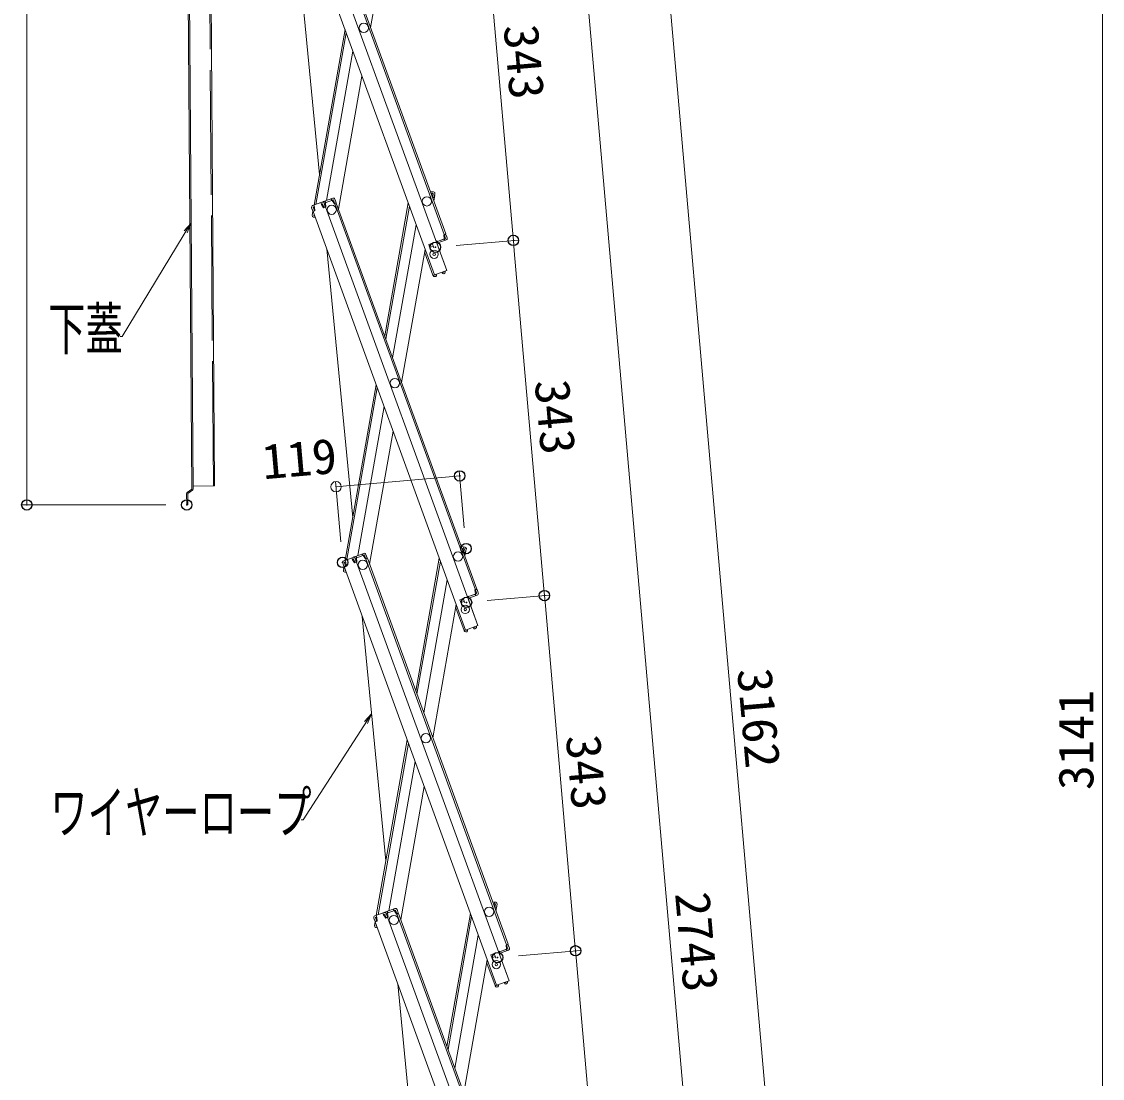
# Model space of a CAD drawing. Units: millimetres, scale not verified, with parts at other scales. Extents: x -2000 to 2000, y -1385 to 1385.
# Drawn here: x -316 to 203, y -225 to 283 of the extents above; entities that cross this region are included whole.
import ezdxf
from ezdxf.enums import TextEntityAlignment as Align

# ---------------------------------------------------------------- set-up
doc = ezdxf.new("R2010")
doc.units = ezdxf.units.MM
doc.header["$LTSCALE"] = 10
doc.header["$PDMODE"] = 32
doc.header["$PDSIZE"] = 5
doc.linetypes.add('LONG_DASHED1', pattern=[7, 6, -1])
for name, color, linetype, lineweight in [('0-2_sunpou', 1, 'Continuous', 9), ('0-3_0', 4, 'Continuous', 9), ('0-C_ke-su', 3, 'LONG_DASHED1', 9), ('1-6_08文字', 1, 'Continuous', 9)]:
    doc.layers.add(name, color=color, linetype=linetype, lineweight=lineweight)
doc.layers.add('0-B_DEFPOINTS', color=7, linetype='Continuous')
doc.styles.add('ＭＳ ゴシック', font='')
doc.styles.get('ＭＳ ゴシック').set_extended_font_data('MS Gothic')

# ---------------------------------------------------------------- blocks, each defined once
blk = doc.blocks.new('_ORIGIN')
at = {"layer": '0-3_0', "color": 1}
blk.add_line((0, 0), (-10, 0), dxfattribs=at)
blk.add_circle((0, 0), 5, dxfattribs=at)
blk = doc.blocks.new('_OPEN')
at = {"layer": '0-3_0'}
blk.add_line((0, 0), (-10, 0), dxfattribs=at)
blk.add_lwpolyline([(-10, 1.67), (0, 0), (-10, -1.67)], dxfattribs=at)

msp = doc.modelspace()

# ---------------------------------------------------------------- linework, layer by layer
at = {"layer": '0-2_sunpou'}
for p, q in [((-43.17, 730.41), (93.73, -834.4)), ((203.05, 715.64), (203.05, -845.06)), ((-63.93, 518.62), (54.75, -837.81)), ((-313.87, 417.39), (-313.87, 55.85)), ((-94.54, 343.83), (-80.47, 183)), ((-107.52, 175.61), (-77.55, 178.23)), ((-107.52, 175.61), (-77.55, 178.23)), ((-79.6, 173.04), (-65.53, 12.2)), ((-160.29, 60.02), (-110.82, 64.34)), ((-103.65, 39.77), (-106.05, 67.27)), ((-162.96, 33.14), (-165.49, 62.07)), ((-247.03, 50.85), (-316.37, 50.85)), ((-92.58, 4.81), (-62.6, 7.43)), ((-92.58, 4.81), (-62.6, 7.43)), ((-64.66, 2.24), (-50.59, -158.6)), ((-77.64, -165.99), (-47.66, -163.36)), ((-77.64, -165.99), (-47.66, -163.36)), ((-49.72, -168.56), (-35.64, -329.4))]:
    msp.add_line(p, q, dxfattribs=at)
at = {"layer": '0-3_0'}
for p, q in [((-234.59, 58.43), (-237.36, 431.86)), ((-236.76, 431.86), (-233.99, 58.43)), ((-223.6, 59.95), (-225.86, 365.04)), ((-185.29, 364.92), (-112.02, 163.59)), ((-180.83, 366.54), (-113.25, 180.86)), ((-180.08, 366.81), (-112.49, 181.13)), ((-191.26, 362.74), (-117.98, 161.42)), ((-173.22, 209.76), (-186.84, 350.59)), ((-137.38, 344.47), (-148.66, 280.5)), ((-175.81, 195.05), (-160.94, 279.43)), ((-174.95, 195.37), (-160.39, 277.93)), ((-169.79, 197.25), (-157.14, 269)), ((-164.07, 193.1), (-152.8, 257.06)), ((-166.83, 198.33), (-171.29, 196.7)), ((-166.55, 197.57), (-171.02, 195.95)), ((-167.38, 197.27), (-167.65, 198.03)), ((-167.14, 197.36), (-167.41, 198.11)), ((-166.55, 197.57), (-165.97, 195.98)), ((-165.8, 197.85), (-165.22, 196.25)), ((-119.95, 201.61), (-118.38, 201.33)), ((-119.17, 200.45), (-118.99, 201.44)), ((-119.17, 200.45), (-119.09, 199.25)), ((-118.51, 200.54), (-119.13, 200.65)), ((-118.86, 198.62), (-118.07, 198.48)), ((-118.51, 200.54), (-118.81, 198.87)), ((-118.81, 198.87), (-118.02, 198.73)), ((-117.85, 199.71), (-118.31, 197.11)), ((-117.73, 200.4), (-118.02, 198.73)), ((-117.85, 199.71), (-118.02, 198.73)), ((-117.85, 199.71), (-118.02, 198.73)), ((-176.98, 193.78), (-176.4, 192.18)), ((-176.74, 193.12), (-176.4, 192.18)), ((-172.04, 196.43), (-176.51, 194.8)), ((-175.65, 192.45), (-176.4, 192.18)), ((-176.38, 191.87), (-176.31, 192.21)), ((-175.38, 192.29), (-176.32, 191.94)), ((-176.23, 194.05), (-175.65, 194.26)), ((-176.23, 194.05), (-175.65, 192.45)), ((-176.07, 193.6), (-175.97, 194.14)), ((-175.58, 194.08), (-175.92, 195.02)), ((-175.58, 194.08), (-175.38, 192.29)), ((-172.29, 195.27), (-172.63, 196.21)), ((-171.77, 195.68), (-172.36, 195.46)), ((-172.29, 195.27), (-171.29, 193.77)), ((-171.77, 195.68), (-171.19, 194.08)), ((-170.16, 194.19), (-171.29, 193.77)), ((-171.19, 194.08), (-170.44, 194.35)), ((-171.02, 195.95), (-170.44, 194.35)), ((-171.02, 195.95), (-170.44, 194.35)), ((-170.78, 195.29), (-170.44, 194.35)), ((-170.43, 196.16), (-170.7, 196.91)), ((-170.19, 196.25), (-170.47, 197)), ((-170.36, 195.97), (-170.43, 196.16)), ((-170.36, 195.97), (-170.16, 194.19)), ((-170.16, 194.19), (-170.35, 194.12)), ((-170.35, 194.12), (-97.07, -7.21)), ((-167.07, 197.17), (-167.14, 197.36)), ((-167.07, 197.17), (-166.07, 195.67)), ((-166.07, 195.67), (-165.13, 196.01)), ((-165.97, 195.98), (-165.22, 196.25)), ((-165.89, 195.74), (-98.3, 10.06)), ((-165.13, 196.01), (-97.55, 10.33)), ((-130.58, 196.03), (-141.86, 132.07)), ((-141.31, 130.56), (-130.03, 194.53)), ((-176.67, 190.19), (-176.38, 191.87)), ((-176.55, 190.88), (-176.38, 191.87)), ((-176.28, 191.85), (-176.38, 191.87)), ((-176.32, 191.94), (-103.04, -9.38)), ((-176.02, 189.27), (-175.3, 189.14)), ((-175.88, 190.05), (-175.8, 190.52)), ((-175.88, 190.05), (-175.61, 190.01)), ((-175.37, 189.35), (-175.41, 189.16)), ((-126.79, 185.6), (-138.06, 121.64)), ((-119.09, 176.66), (-120.73, 176.06)), ((-119.09, 176.66), (-118.3, 174.5)), ((-116.64, 177.76), (-117.11, 177.59)), ((-116.77, 176.65), (-112.02, 163.59)), ((-116.64, 177.76), (-116.3, 176.82)), ((-112.58, 179.03), (-116.57, 177.57)), ((-113.24, 178.79), (-116.57, 177.57)), ((-112.31, 178.27), (-116.3, 176.82)), ((-113.43, 180.79), (-112.49, 181.13)), ((-113.24, 179), (-113.43, 180.79)), ((-113.4, 178.73), (-113.13, 177.97)), ((-113.24, 179), (-113.17, 178.81)), ((-113.17, 178.81), (-112.89, 178.06)), ((-113.16, 180.62), (-112.41, 180.9)), ((-112.58, 179.03), (-113.16, 180.62)), ((-112.41, 180.9), (-112.07, 179.96)), ((-111.83, 179.3), (-112.41, 180.9)), ((-157.26, 44.71), (-169.76, 173.92)), ((-122.44, 173.67), (-133.72, 109.7)), ((-118.69, 161.32), (-122.61, 172.08)), ((-120.73, 176.06), (-119.94, 173.9)), ((-118.57, 175.25), (-120.22, 174.65)), ((-118.69, 161.32), (-118.03, 161.56)), ((-118.62, 161.13), (-118.69, 161.32)), ((-112.02, 163.59), (-117.98, 161.42)), ((-117.87, 161.4), (-117.89, 161.45)), ((-117.05, 161.47), (-117.87, 161.4)), ((-117.05, 161.47), (-117, 160.93)), ((-114.18, 162.52), (-113.5, 162.99)), ((-113.5, 162.99), (-113.52, 163.04)), ((-113.52, 162.01), (-113.04, 162.34)), ((-112.75, 163.27), (-112.77, 163.31)), ((-117.23, 160.66), (-117.8, 160.61)), ((-117.23, 160.66), (-117, 160.93)), ((-160.87, 24.26), (-145.99, 108.63)), ((-160, 24.57), (-145.45, 107.13)), ((-154.85, 26.45), (-142.2, 98.2)), ((-149.13, 22.3), (-137.85, 86.27)), ((-236.82, 56.84), (-234.59, 58.43)), ((-236.48, 56.35), (-234.24, 57.94)), ((-223.6, 59.95), (-234, 59.87)), ((-237.03, 50.85), (-237.08, 56.35)), ((-236.43, 50.85), (-236.48, 56.35)), ((-236.43, 50.85), (-237.03, 50.85)), ((-151.88, 27.53), (-156.35, 25.9)), ((-151.61, 26.77), (-156.07, 25.15)), ((-155.49, 25.36), (-155.76, 26.12)), ((-155.25, 25.45), (-155.53, 26.2)), ((-152.43, 26.48), (-152.71, 27.23)), ((-152.2, 26.56), (-152.47, 27.31)), ((-152.13, 26.37), (-152.2, 26.56)), ((-152.13, 26.37), (-151.13, 24.87)), ((-151.61, 26.77), (-151.03, 25.18)), ((-150.86, 27.05), (-150.28, 25.45)), ((-105, 30.81), (-103.43, 30.53)), ((-104.22, 29.65), (-104.05, 30.64)), ((-104.22, 29.65), (-104.15, 28.45)), ((-103.57, 29.74), (-104.19, 29.85)), ((-103.92, 27.82), (-103.12, 27.68)), ((-103.57, 29.74), (-103.87, 28.07)), ((-103.87, 28.07), (-103.08, 27.93)), ((-102.91, 28.91), (-103.37, 26.31)), ((-102.78, 29.6), (-103.08, 27.93)), ((-102.91, 28.91), (-103.08, 27.93)), ((-102.91, 28.91), (-103.08, 27.93)), ((-162.04, 22.98), (-161.46, 21.38)), ((-161.8, 22.32), (-161.46, 21.38)), ((-161.73, 19.39), (-161.43, 21.07)), ((-161.61, 20.08), (-161.43, 21.07)), ((-157.1, 25.63), (-161.56, 24)), ((-160.71, 21.65), (-161.46, 21.38)), ((-160.43, 21.49), (-161.37, 21.15)), ((-161.37, 21.15), (-88.1, -180.18)), ((-161.29, 23.25), (-160.7, 23.47)), ((-161.29, 23.25), (-160.71, 21.65)), ((-161.13, 22.8), (-161.03, 23.35)), ((-160.63, 23.28), (-160.98, 24.22)), ((-160.63, 23.28), (-160.43, 21.49)), ((-157.34, 24.47), (-157.69, 25.41)), ((-156.83, 24.88), (-157.41, 24.66)), ((-157.34, 24.47), (-156.35, 22.98)), ((-156.83, 24.88), (-156.24, 23.28)), ((-156.24, 23.28), (-155.49, 23.55)), ((-156.07, 25.15), (-155.49, 23.55)), ((-156.07, 25.15), (-155.49, 23.55)), ((-155.83, 24.49), (-155.49, 23.55)), ((-155.42, 25.18), (-155.49, 25.36)), ((-155.22, 23.39), (-155.41, 23.32)), ((-155.41, 23.32), (-82.13, -178.01)), ((-151.13, 24.87), (-150.19, 25.22)), ((-151.03, 25.18), (-150.28, 25.45)), ((-150.94, 24.94), (-83.36, -160.74)), ((-150.19, 25.22), (-82.61, -160.47)), ((-115.64, 25.23), (-126.92, -38.73)), ((-126.37, -40.23), (-115.09, 23.73)), ((-161.08, 18.47), (-160.35, 18.34)), ((-160.94, 19.26), (-160.86, 19.72)), ((-160.94, 19.26), (-160.67, 19.21)), ((-160.43, 18.55), (-160.46, 18.36)), ((-111.84, 14.8), (-123.12, -49.16)), ((-104.14, 5.86), (-105.79, 5.26)), ((-105.79, 5.26), (-105, 3.1)), ((-104.14, 5.86), (-103.36, 3.7)), ((-101.7, 6.96), (-102.17, 6.79)), ((-101.83, 5.85), (-97.07, -7.21)), ((-101.7, 6.96), (-101.36, 6.02)), ((-97.64, 8.23), (-101.63, 6.77)), ((-98.29, 7.99), (-101.63, 6.77)), ((-97.36, 7.47), (-101.36, 6.02)), ((-98.49, 9.99), (-97.55, 10.33)), ((-98.29, 8.2), (-98.49, 9.99)), ((-98.46, 7.93), (-98.19, 7.17)), ((-98.29, 8.2), (-98.22, 8.01)), ((-98.22, 9.82), (-97.47, 10.1)), ((-97.64, 8.23), (-98.22, 9.82)), ((-98.22, 8.01), (-97.95, 7.26)), ((-97.47, 10.1), (-97.12, 9.16)), ((-96.88, 8.5), (-97.47, 10.1)), ((-107.5, 2.87), (-118.78, -61.1)), ((-103.75, -9.48), (-107.66, 1.28)), ((-103.63, 4.45), (-105.28, 3.85)), ((-141.31, -120.34), (-152.67, -2.76)), ((-103.75, -9.48), (-103.09, -9.24)), ((-103.68, -9.67), (-103.75, -9.48)), ((-97.07, -7.21), (-103.04, -9.38)), ((-102.93, -9.4), (-102.95, -9.35)), ((-102.1, -9.32), (-102.93, -9.4)), ((-102.28, -10.14), (-102.86, -10.19)), ((-102.28, -10.14), (-102.06, -9.87)), ((-102.1, -9.32), (-102.06, -9.87)), ((-99.24, -8.28), (-98.56, -7.81)), ((-98.56, -7.81), (-98.58, -7.76)), ((-98.57, -8.79), (-98.1, -8.46)), ((-97.81, -7.53), (-97.82, -7.49)), ((-145.93, -146.54), (-131.05, -62.17)), ((-145.06, -146.23), (-130.5, -63.67)), ((-139.91, -144.35), (-127.25, -72.6)), ((-134.19, -148.5), (-122.91, -84.53)), ((-90.06, -139.99), (-88.49, -140.27)), ((-89.28, -141.14), (-89.11, -140.16)), ((-142.16, -145.17), (-146.62, -146.8)), ((-142.4, -146.33), (-142.74, -145.39)), ((-136.94, -143.27), (-141.4, -144.9)), ((-136.67, -144.03), (-141.13, -145.65)), ((-140.54, -145.44), (-140.82, -144.68)), ((-140.31, -145.35), (-140.58, -144.6)), ((-137.49, -144.32), (-137.76, -143.57)), ((-137.25, -144.24), (-137.53, -143.49)), ((-137.19, -144.43), (-137.25, -144.24)), ((-137.19, -144.43), (-136.19, -145.93)), ((-136.67, -144.03), (-136.09, -145.62)), ((-136.09, -145.62), (-135.33, -145.35)), ((-135.92, -143.75), (-135.33, -145.35)), ((-89.28, -141.14), (-89.2, -142.35)), ((-88.63, -141.06), (-89.24, -140.95)), ((-88.98, -142.98), (-88.18, -143.12)), ((-88.63, -141.06), (-88.92, -142.73)), ((-88.92, -142.73), (-88.14, -142.87)), ((-87.96, -141.88), (-88.42, -144.49)), ((-87.84, -141.2), (-88.14, -142.87)), ((-87.96, -141.88), (-88.14, -142.87)), ((-87.96, -141.88), (-88.14, -142.87)), ((-147.1, -147.82), (-146.52, -149.42)), ((-146.86, -148.48), (-146.52, -149.42)), ((-146.78, -151.41), (-146.49, -149.73)), ((-146.66, -150.72), (-146.49, -149.73)), ((-145.76, -149.15), (-146.52, -149.42)), ((-146.49, -149.73), (-146.43, -149.39)), ((-146.4, -149.75), (-146.49, -149.73)), ((-145.49, -149.31), (-146.43, -149.65)), ((-146.43, -149.65), (-73.15, -350.98)), ((-146.35, -147.55), (-145.76, -147.33)), ((-146.35, -147.55), (-145.76, -149.15)), ((-146.18, -148), (-146.09, -147.45)), ((-145.69, -147.52), (-146.03, -146.58)), ((-145.69, -147.52), (-145.49, -149.31)), ((-141.88, -145.92), (-142.47, -146.14)), ((-142.4, -146.33), (-141.4, -147.82)), ((-141.88, -145.92), (-141.3, -147.52)), ((-140.28, -147.41), (-141.4, -147.82)), ((-141.3, -147.52), (-140.55, -147.25)), ((-141.13, -145.65), (-140.55, -147.25)), ((-141.13, -145.65), (-140.55, -147.25)), ((-140.89, -146.31), (-140.55, -147.25)), ((-140.48, -145.62), (-140.54, -145.44)), ((-140.48, -145.62), (-140.28, -147.41)), ((-140.28, -147.41), (-140.46, -147.48)), ((-140.46, -147.48), (-67.19, -348.81)), ((-136.19, -145.93), (-135.25, -145.58)), ((-136, -145.86), (-68.42, -331.54)), ((-135.25, -145.58), (-67.67, -331.27)), ((-100.7, -145.57), (-111.97, -209.53)), ((-111.43, -211.03), (-100.15, -147.07)), ((-146.14, -152.33), (-145.41, -152.46)), ((-146, -151.54), (-145.91, -151.07)), ((-146, -151.54), (-145.73, -151.59)), ((-145.49, -152.25), (-145.52, -152.44)), ((-96.9, -156), (-108.18, -219.96)), ((-83.55, -160.81), (-82.61, -160.47)), ((-83.35, -162.6), (-83.55, -160.81)), ((-83.27, -160.98), (-82.52, -160.7)), ((-82.69, -162.57), (-83.27, -160.98)), ((-82.52, -160.7), (-82.18, -161.64)), ((-81.94, -162.3), (-82.52, -160.7)), ((-89.2, -164.94), (-90.85, -165.54)), ((-90.85, -165.54), (-90.06, -167.7)), ((-89.2, -164.94), (-88.41, -167.1)), ((-86.76, -163.84), (-87.23, -164.01)), ((-86.88, -164.95), (-82.13, -178.01)), ((-86.76, -163.84), (-86.41, -164.78)), ((-82.69, -162.57), (-86.69, -164.03)), ((-83.35, -162.81), (-86.69, -164.03)), ((-82.42, -163.33), (-86.41, -164.78)), ((-83.52, -162.87), (-83.24, -163.62)), ((-83.35, -162.6), (-83.28, -162.79)), ((-83.28, -162.79), (-83.01, -163.54)), ((-92.56, -167.93), (-103.83, -231.9)), ((-88.81, -180.28), (-92.72, -169.52)), ((-88.69, -166.35), (-90.33, -166.95)), ((-125.35, -285.39), (-135.59, -179.43)), ((-88.81, -180.28), (-88.15, -180.04)), ((-88.74, -180.47), (-88.81, -180.28)), ((-82.13, -178.01), (-88.1, -180.18)), ((-87.99, -180.2), (-88, -180.15)), ((-87.16, -180.12), (-87.99, -180.2)), ((-87.34, -180.94), (-87.92, -180.99)), ((-87.34, -180.94), (-87.11, -180.67)), ((-87.16, -180.12), (-87.11, -180.67)), ((-84.29, -179.08), (-83.62, -178.61)), ((-83.62, -178.61), (-83.63, -178.56)), ((-83.63, -179.59), (-83.16, -179.26)), ((-82.86, -178.33), (-82.88, -178.29))]:
    msp.add_line(p, q, dxfattribs=at)
for points in [[(-114.18, 162.52), (-113.86, 162.07), (-113.52, 162.01)], [(-161.34, 21.05), (-161.43, 21.07), (-161.37, 21.41)], [(-155.42, 25.18), (-155.22, 23.39), (-156.35, 22.98)], [(-99.24, -8.28), (-98.92, -8.73), (-98.57, -8.79)], [(-84.29, -179.08), (-83.98, -179.53), (-83.63, -179.59)]]:
    msp.add_lwpolyline(points, dxfattribs=at)
for centre, radius in [((-151.94, 280.22), 2.25), ((-121.58, 196.82), 2.25), ((-167.35, 192.81), 2.25), ((-167.35, 192.81), 2.25), ((-118.1, 171.38), 2), ((-118.1, 171.38), 0.6), ((-136.99, 109.42), 2.25), ((-106.64, 26.02), 2.25), ((-152.41, 22.02), 2.25), ((-152.41, 22.02), 2.25), ((-103.15, 0.58), 2), ((-103.15, 0.58), 0.6), ((-122.05, -61.38), 2.25), ((-91.7, -144.78), 2.25), ((-137.46, -148.78), 2.25), ((-137.46, -148.78), 2.25), ((-88.21, -170.22), 2), ((-88.21, -170.22), 0.6)]:
    msp.add_circle(centre, radius, dxfattribs=at)
for centre, radius, start, end in [((-166.55, 197.57), 0.8, 20, 110), ((-118.51, 200.54), 0.8, 350, 80), ((-176.23, 194.05), 0.8, 110, 200), ((-171.77, 195.68), 0.8, 20, 110), ((-171.02, 195.95), 0.8, 110, 140), ((-175.88, 190.05), 0.8, 170, 260), ((-112.58, 179.03), 0.8, 290, 20), ((-121.86, 172.35), 0.8, 117.1808, 200), ((-117.87, 161.4), 0.8, 200, 275), ((-113.5, 162.99), 0.8, 305, 20), ((-234.59, 58.43), 0.6, 305.4169, 0.4249), ((-236.48, 56.35), 0.6, 125.4169, 180.4249), ((-151.61, 26.77), 0.8, 20, 110), ((-103.57, 29.74), 0.8, 350, 80), ((-161.29, 23.25), 0.8, 110, 200), ((-156.83, 24.88), 0.8, 20, 110), ((-156.07, 25.15), 0.8, 110, 140), ((-160.94, 19.26), 0.8, 170, 260), ((-97.64, 8.23), 0.8, 290, 20), ((-106.91, 1.55), 0.8, 117.1808, 200), ((-102.93, -9.4), 0.8, 200, 275), ((-98.56, -7.81), 0.8, 305, 20), ((-141.88, -145.92), 0.8, 20, 110), ((-141.13, -145.65), 0.8, 110, 140), ((-136.67, -144.03), 0.8, 20, 110), ((-88.63, -141.06), 0.8, 350, 80), ((-146.35, -147.55), 0.8, 110, 200), ((-146, -151.54), 0.8, 170, 260), ((-82.69, -162.57), 0.8, 290, 20), ((-91.97, -169.25), 0.8, 117.1808, 200), ((-87.99, -180.2), 0.8, 200, 275), ((-83.62, -178.61), 0.8, 305, 20)]:
    msp.add_arc(centre, radius, start, end, dxfattribs=at)
at = {"layer": '0-B_DEFPOINTS'}
for p in [(-117.49, 174.74), (-80.04, 178.02), (-105.83, 64.78), (-313.87, 50.85), (-237.03, 50.85), (-102.78, 29.81), (-162.09, 23.18), (-102.54, 3.94), (-65.09, 7.22), (-87.6, -166.86), (-50.15, -163.58)]:
    msp.add_point(p, dxfattribs=at)
at = {"layer": '0-C_ke-su'}
msp.add_line((-224.2, 59.94), (-226.46, 365.03), dxfattribs=at)
at = {"layer": '1-6_08文字'}
for points in [[(-269.08, 131.79), (-268.08, 131.79), (-235.47, 185.55)], [(-182.07, -100.63), (-181.07, -100.63), (-148.69, -50.51)]]:
    msp.add_lwpolyline(points, dxfattribs=at)

# ---------------------------------------------------------------- block references
at = {"layer": '0-2_sunpou', "xscale": 0.5, "yscale": 0.5}
for p, rotation in [((-80.04, 178.02), 275), ((-80.04, 178.02), 95), ((-165.27, 59.58), 185), ((-105.83, 64.78), 5), ((-313.87, 50.85), 270), ((-65.09, 7.22), 275), ((-65.09, 7.22), 95), ((-50.15, -163.58), 275), ((-50.15, -163.58), 95)]:
    msp.add_blockref('_ORIGIN', p, dxfattribs=dict(at, rotation=rotation))
at = {"layer": '1-6_08文字', "xscale": 0.5, "yscale": 0.5}
for p, rotation in [((-234.94, 186.4), 57.98184), ((-148.14, -49.68), 56.34166)]:
    msp.add_blockref('_OPEN', p, dxfattribs=dict(at, rotation=rotation))

# ---------------------------------------------------------------- texts
at = {"layer": '0-2_sunpou', "color": 2, "style": 'ＭＳ ゴシック', "width": 1.05}
for s, rotation, p in [('343', 275, (-89.77, 280.79)), ('343', 275, (-74.83, 109.99)), ('119', 5, (-199.75, 58.11)), ('3162', 275, (22.51, -28.82)), ('3141', 90, (203.79, -86.29)), ('343', 275, (-59.88, -60.81)), ('2743', 275, (-7.36, -136.42))]:
    msp.add_text(s, height=16.86, rotation=rotation, dxfattribs=at).set_placement(p, align=Align.BOTTOM_LEFT)
at = {"layer": '1-6_08文字', "color": 2, "style": 'ＭＳ ゴシック', "width": 0.65}
for s, p in [('下蓋', (-303.61, 119.39)), ('ワイヤーロープ', (-302.58, -113.14))]:
    msp.add_text(s, height=20.23, dxfattribs=at).set_placement(p, align=Align.BOTTOM_LEFT)

doc.saveas('drawing.dxf')
